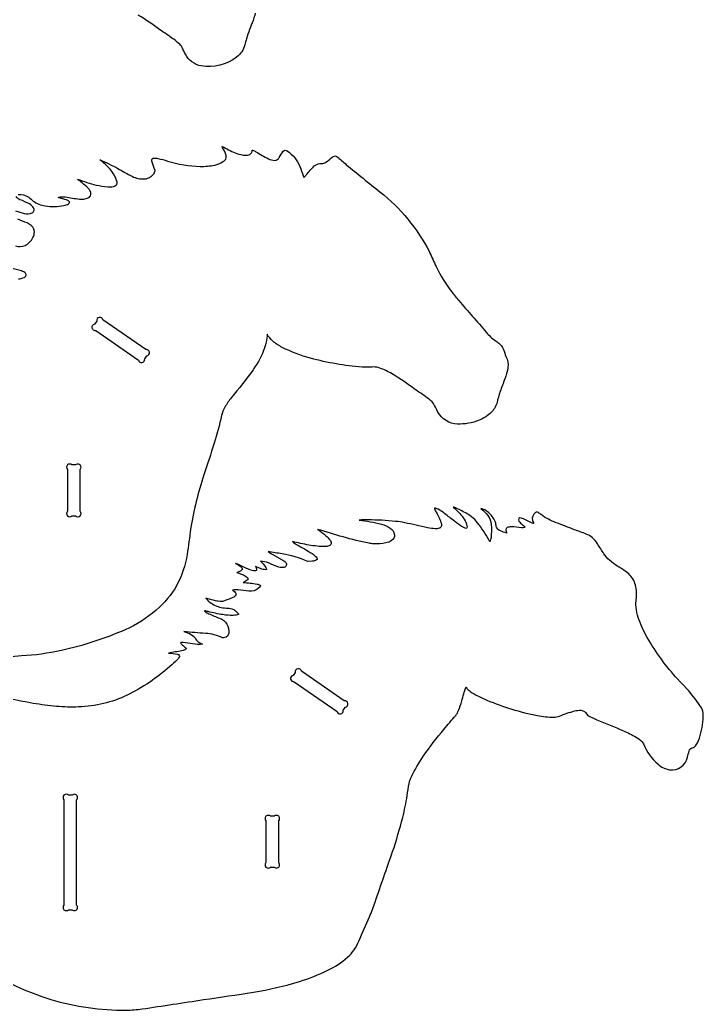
# Model space of a CAD drawing. Extents: x 49 to 80.6, y 29 to 55.4.
# Drawn here: x 73.88 to 80.6, y 36.86 to 46.6 of the extents above; entities that cross this region are included whole.
import ezdxf

# ---------------------------------------------------------------- set-up
doc = ezdxf.new("R2010")
doc.units = 0
doc.header["$MEASUREMENT"] = 0
doc.layers.get('0').update_dxf_attribs({"linetype": 'CONTINUOUS'})

msp = doc.modelspace()

# ---------------------------------------------------------------- linework, layer by layer
for points in [[(76.2031, 46.707, -0.067632), (76.176, 46.5985, 0.014403), (76.1115, 46.419, 0.019955), (76.096, 46.3577, -0.168065), (76.0146, 46.2381, -0.202517), (75.6663, 46.1511, -0.23286), (75.5109, 46.2674, 0.010477), (75.4784, 46.3336, 0.083914), (75.4474, 46.3729, 0.019193), (75.3958, 46.4139, 0.002948), (75.2599, 46.508, 0.030715), (75.0478, 46.65, 0.046204)], [(73.8653, 44.8885, -0.186777), (73.9709, 44.8606, -0.02424), (74.0155, 44.8234, 0.130276), (74.1313, 44.7755, 0.086555), (74.3168, 44.7788, 0.079177), (74.3613, 44.7958, 0.209394), (74.3716, 44.8093, 0.239226), (74.3658, 44.8207, 0.058865), (74.3406, 44.8343, 0.019518), (74.2736, 44.8541, -0.098523), (74.2625, 44.8594, -0.343301), (74.2633, 44.8618, -0.098484), (74.3298, 44.8638, 0.018002), (74.471, 44.8431, 0.124855), (74.5539, 44.8537, 0.480976), (74.5723, 44.927, 0.058956), (74.5554, 44.9483, 0.035816), (74.4945, 45.0032, -0.008385), (74.4506, 45.039, 0.029282), (74.6347, 44.9804, 0.037364), (74.7477, 44.9631, 0.061821), (74.8027, 44.9661, 0.066981), (74.8253, 44.9747, 0.259611), (74.8388, 45.0003, 0.078992), (74.8371, 45.018, 0.117333), (74.7709, 45.136, 0.045163), (74.6701, 45.2285, -0.020159), (74.8473, 45.1441, 0.00905), (74.9878, 45.0661, 0.140381), (75.1099, 45.0409, 0.21881), (75.2033, 45.0954, 0.068974), (75.2116, 45.113, 0.152527), (75.2131, 45.125, -0.004456), (75.1837, 45.2062, -0.221827), (75.1857, 45.2384, -0.196112), (75.2021, 45.2452, -0.064343), (75.2414, 45.2418, -0.026667), (75.3357, 45.2168, 0.066542), (75.6568, 45.1638, 0.058193), (75.799, 45.1773, 0.066776), (75.8768, 45.208, 0.05342), (75.9004, 45.2263, 0.231183), (75.9125, 45.2717, 0.102205), (75.8776, 45.3451, -0.134891), (75.873, 45.3574), (75.8743, 45.358, -0.090643), (75.8893, 45.3525, 0.047758), (76.0158, 45.291, 0.064513), (76.1, 45.2734, 0.112764), (76.1455, 45.2821, 0.280718), (76.1673, 45.3212, -0.297682), (76.1718, 45.3235, -0.073774), (76.2049, 45.3085, 0.031909), (76.3275, 45.2389, 0.087428), (76.3883, 45.223, 0.272896), (76.4339, 45.2501, -0.050638), (76.4732, 45.3134, -0.362893), (76.5132, 45.317, -0.145702), (76.6369, 45.1628, -0.036183), (76.6686, 45.0718, 0.159054), (76.6766, 45.0589, 0.243187), (76.6791, 45.0593, 0.068466), (76.7002, 45.0802, -0.050308), (76.7785, 45.1678, -0.146785), (76.832, 45.1923, 0.090196), (76.872, 45.1944, 0.075969), (76.8925, 45.2041, 0.029521), (76.9533, 45.2532, -0.176369), (76.9864, 45.2661, -0.128226), (77.0008, 45.261, -0.006362), (77.0934, 45.1808, 0.003739), (77.4245, 44.9138, -0.108044), (77.9104, 44.3222, -0.008303), (77.9765, 44.1787, 0.054048), (78.1283, 43.9334, 0.014525), (78.1989, 43.8458, -0.001522), (78.4693, 43.5328, 0.058439), (78.5569, 43.4514, -0.028705), (78.5934, 43.4273, -0.109193), (78.6393, 43.3643, 0.005173), (78.6629, 43.2935, -0.161016), (78.6822, 43.1861, -0.05706), (78.6515, 43.0739, -0.002049), (78.6056, 42.95, 0.033149), (78.5753, 42.8405, -0.147589), (78.5114, 42.7381, -0.10387), (78.3739, 42.6589, -0.115711), (78.1586, 42.6332, -0.26364), (77.9796, 42.7752, 0.089938), (77.9366, 42.8484, 0.03932), (77.8759, 42.898, 0.002907), (77.7398, 42.9917, 0.03057), (77.5273, 43.1331, 0.052566), (77.4075, 43.1854, 0.100818), (77.3463, 43.1911, -0.042068), (77.2481, 43.1895, -0.043879), (76.7426, 43.2772, -0.046563), (76.4621, 43.3845, -0.052272), (76.3713, 43.4454, -0.07848), (76.3143, 43.5147, -0.061574), (76.3055, 43.4368, -0.084668), (76.2133, 43.2205, -0.014734), (76.1761, 43.1638, -0.014936), (75.9635, 42.8901, 0.024353), (75.8983, 42.7971, 0.080156), (75.8662, 42.7138, -0.022763), (75.7938, 42.4414, -0.00393), (75.6933, 42.1324, 0.040377), (75.5629, 41.5985, -0.003881), (75.5279, 41.3488, -0.1846), (75.223, 40.8, -0.076565), (74.9203, 40.6087, -0.048038), (74.2923, 40.4035, -0.039046), (73.8998, 40.35, 0.008145), (73.3466, 40.3058, -0.020963)], [(73.8411, 44.7274, 0.008322), (73.9262, 44.7005, 0.159989), (74.0034, 44.7058, 0.454305), (74.0173, 44.7556, 0.132084), (73.978, 44.7943, 0.032328), (73.8841, 44.8366, -0.154478), (73.8458, 44.8676, -0.348708)], [(73.8408, 44.3832, 0.174076), (73.934, 44.3849, 0.165589), (74.0123, 44.4647, 0.050507), (74.0255, 44.4998, 0.288207), (73.9938, 44.584, 0.073325), (73.956, 44.6073, -0.014116), (73.863, 44.6456, -0.085903)], [(73.8696, 44.0569, 0.05601), (73.9243, 44.0721, 0.243836), (73.9445, 44.0949, 0.265565), (73.9324, 44.1194, 0.077449), (73.8869, 44.1409, -0.005662), (73.674, 44.1962, -0.069674)], [(73.5161, 37.2947, 0.153583), (74.9285, 36.8679, 0.027756), (75.0847, 36.8798, 0.002079), (75.6907, 36.9721, 0.00581), (76.181, 37.0448, 0.033332), (76.6326, 37.1501, 0.033552), (76.912, 37.2597, 0.064552), (77.1054, 37.3871, 0.110698), (77.2174, 37.5474, 0.003123), (77.3219, 37.7856, 0.020133), (77.3768, 37.9309, -0.002128), (77.5487, 38.4269, 0.018421), (77.6484, 38.763, 0.019185), (77.6923, 38.9771, -0.018648), (77.7107, 39.0973, -0.051371), (77.7311, 39.1564, -0.037378), (77.8534, 39.3679, -0.023851), (78.0511, 39.6272, -0.009852), (78.1699, 39.7664, 0.073375), (78.1972, 39.8126, 0.034553), (78.2284, 39.9075, -0.026228), (78.271, 40.0458, 0.132925), (78.2915, 40.0181, 0.039108), (78.3126, 40.0013, 0.049596), (78.4763, 39.9161, 0.051377), (78.9729, 39.7644, 0.048948), (79.1336, 39.7489, 0.063877), (79.1893, 39.7583, -0.035399), (79.3388, 39.8099, -0.068412), (79.4019, 39.8161, -0.250444), (79.457, 39.7788, 0.102595), (79.4762, 39.7623, 0.037732), (79.5577, 39.722, -0.00476), (79.8175, 39.6148, -0.024305), (79.9426, 39.5531, -0.067841), (80.003, 39.5072, -0.096577), (80.0165, 39.4849, 0.116518), (80.1584, 39.2857, 0.134918), (80.2726, 39.232, 0.390594), (80.449, 39.3555, -0.025243), (80.4658, 39.4167, -0.199844), (80.4897, 39.4456, 0.163792), (80.5197, 39.4593, 0.0616), (80.5331, 39.475, 0.069806), (80.5728, 39.5668, 0.082301), (80.6024, 39.7811, 0.04756), (80.5963, 39.8161, 0.061784), (80.5855, 39.8389, 0.051088), (80.4567, 40.0097), (80.3312, 40.1445, -0.054218), (80.0369, 40.5609, -0.048918), (79.9568, 40.7518, -0.061289), (79.9407, 40.8543, -0.032733), (79.9469, 40.9229, 0.095817), (79.9322, 41.0627, 0.144381), (79.8579, 41.1678, 0.050689), (79.7628, 41.2314, -0.03778), (79.6804, 41.2912, -0.063984), (79.6253, 41.3552, 0.002447), (79.5637, 41.4524, 0.059855), (79.5119, 41.5135, 0.071079), (79.4523, 41.5485, 0.015825), (79.3354, 41.5913, 0.005039), (79.1568, 41.6603, -0.0646), (79.0086, 41.7398, -0.027554), (78.9817, 41.761, 0.360503), (78.9531, 41.76, 0.308229), (78.9235, 41.6813, 0.082346), (78.9331, 41.661, -0.27212), (78.9331, 41.6543, -0.257239), (78.9299, 41.6536, -0.056424), (78.8743, 41.6799, 0.020483), (78.8235, 41.7033, 0.057837), (78.7989, 41.7087, 0.284132), (78.7863, 41.6881, 0.157778), (78.7988, 41.6646, 0.028305), (78.8347, 41.6333, -0.088737), (78.8482, 41.6184, -0.3749), (78.8463, 41.613, -0.108573), (78.8164, 41.6112, 0.027384), (78.716, 41.6198, 0.092988), (78.675, 41.6123, 0.359128), (78.6627, 41.5869, 0.017607), (78.6711, 41.5581, -0.023953), (78.6102, 41.5804, -0.127402), (78.5754, 41.6068, -0.122746), (78.5653, 41.6422, 0.109028), (78.5443, 41.6973, 0.110401), (78.4681, 41.7785, 0.093668), (78.4168, 41.7993, -0.066924), (78.4843, 41.7319, -0.126755), (78.5186, 41.6424, -0.043125), (78.5164, 41.5149, -0.060647), (78.5057, 41.4709, 0.038289), (78.3981, 41.6432, 0.098612), (78.2719, 41.7539, 0.008085), (78.16, 41.8106, 0.067276), (78.1437, 41.8144, -0.041285), (78.2437, 41.7098, -0.092867), (78.2761, 41.6475, -0.055337), (78.2805, 41.6174, -0.266115), (78.2745, 41.6068, -0.266115), (78.2623, 41.6066, -0.076746), (78.2129, 41.6343, 0.013032), (78.143, 41.685, 0.004934), (78.0485, 41.7605, 0.063887), (77.9767, 41.8004, 0.061865), (77.9622, 41.8037, 0.228316), (77.9599, 41.8027, 0.228316), (77.9591, 41.8002, 0.05765), (77.9783, 41.763, -0.058282), (78.0285, 41.6478, -0.206078), (78.0264, 41.6217, -0.206078), (78.0059, 41.6053, -0.087196), (77.9681, 41.6009, -0.046519), (77.8922, 41.6102, 0.002434), (77.6673, 41.66, 0.025583), (77.5761, 41.6735, 0.022575), (77.3085, 41.6882, 0.012708), (77.219, 41.6863, -0.033707), (77.4388, 41.6464, -0.080578), (77.5256, 41.6082, -0.214232), (77.5671, 41.5417, -0.281608), (77.538, 41.4849, -0.115371), (77.4815, 41.4617, -0.056117), (77.364, 41.4527, -0.03448), (77.3178, 41.4581, -0.022702), (77.0626, 41.5205, -0.001426), (76.8106, 41.5951, -0.035181), (76.8924, 41.533, -0.035614), (76.9307, 41.4927, -0.145757), (76.9457, 41.4573, -0.267594), (76.9316, 41.4361, -0.104962), (76.8904, 41.4261, -0.050352), (76.8062, 41.4293, -0.018118), (76.7248, 41.4406, -0.009882), (76.5639, 41.4745, 0.042433), (76.6047, 41.4459, -0.008818), (76.7575, 41.3569, -0.061206), (76.7978, 41.3238, -0.089853), (76.8064, 41.3082, -0.274847), (76.8006, 41.2938, -0.121299), (76.7587, 41.2808), (76.7142, 41.278, 0.069334), (76.4612, 41.3544, -0.006414), (76.3249, 41.3771, 0.030572), (76.3713, 41.3475), (76.4573, 41.3, -0.067919), (76.4973, 41.2695, -0.271226), (76.5035, 41.2404, -0.271226), (76.4811, 41.2207, -0.163905), (76.4304, 41.2246, -0.011706), (76.3279, 41.265, 0.09534), (76.2511, 41.2819, -0.01865), (76.2967, 41.2283, -0.051187), (76.308, 41.208, -0.228415), (76.3075, 41.2017, -0.228415), (76.3024, 41.1982, -0.092589), (76.251, 41.2098, 0.011902), (76.2015, 41.2295, -0.112717), (76.2111, 41.2001, -0.203022), (76.2059, 41.1898, -0.203022), (76.1949, 41.1862, -0.088122), (76.1664, 41.1906, -0.028039), (76.0852, 41.224, 0.010223), (76.0049, 41.2601, -0.092818), (76.064, 41.2207, -0.381729), (76.0643, 41.1927, -0.118376), (76.0178, 41.1724), (76.0813, 41.1466, -0.09391), (76.1206, 41.1217, -0.218862), (76.126, 41.1074, -0.218862), (76.1186, 41.0941, -0.101608), (76.0794, 41.0735, -0.024151), (76.2153, 41.0572, -0.124351), (76.245, 41.0449, -0.363467), (76.2459, 41.0288, -0.187431), (76.1623, 40.988, -0.048914), (76.1333, 40.9876), (76.031, 41.0009, 0.063528), (75.9759, 40.9977, -0.117433), (76.0067, 40.9661, -0.363368), (75.9976, 40.9366, -0.05022), (75.976, 40.9236, -0.006691), (75.917, 40.9008, -0.170079), (75.8327, 40.8876, -0.030386), (75.7846, 40.8977, -0.004959), (75.7129, 40.9187, 0.10624), (75.7522, 40.8785, 0.094245), (75.8627, 40.8267, 0.050531), (75.9305, 40.8212, -0.07361), (75.9784, 40.8112, -0.082686), (76.0096, 40.7882, -0.010583), (76.0364, 40.7597, -0.077733), (75.9822, 40.7492, -0.044411), (75.8783, 40.7563, -0.02342), (75.735, 40.7865, 0.014748), (75.6985, 40.7953, 0.100106), (75.7021, 40.7893, 0.080671), (75.7417, 40.7652, 0.00444), (75.8479, 40.7214, -0.337738), (75.938, 40.574, -0.292831), (75.8974, 40.5306, -0.079998), (75.8758, 40.5281, 0.103853), (75.7107, 40.572, -0.013742), (75.4959, 40.5906, -0.06244), (75.569, 40.5602, -0.111953), (75.6116, 40.5179, 0.130353), (75.6535, 40.4781, 0.034751), (75.6799, 40.4661, -0.06953), (75.5819, 40.4681, -0.006892), (75.49, 40.4836, 0.056261), (75.4668, 40.4835, 0.403032), (75.4647, 40.4771, 0.086149), (75.491, 40.4486, -0.00806), (75.5215, 40.4238, -0.102582), (75.5147, 40.4163, -0.100159), (75.474, 40.4005, -0.020424), (75.41, 40.3894, 0.024962), (75.3461, 40.3777, -0.032074), (75.4322, 40.3674, -0.179452), (75.4505, 40.3559, -0.231944), (75.4516, 40.3423, -0.097542), (75.4316, 40.3122, -0.027048), (75.3569, 40.2458, -0.067942), (74.9377, 39.9645, -0.103683), (74.4613, 39.8489, -0.032621), (74.2438, 39.8549, -0.019425), (74.0145, 39.8844, -0.000542), (73.5313, 39.9731, 0.029527)]]:
    msp.add_lwpolyline(points, format="xyb")
for points in [[(74.629, 43.5517), (75.0492, 43.2599, 1), (75.1107, 43.271), (75.1316, 43.301, 1), (75.1205, 43.3626), (74.7003, 43.6544, 1), (74.6388, 43.6433), (74.6179, 43.6132, 1)], [(74.3505, 42.184), (74.3505, 41.7723, 1), (74.3947, 41.7281), (74.4313, 41.7281, 1), (74.4755, 41.7723), (74.4755, 42.184, 1), (74.4313, 42.2281), (74.3947, 42.2281, 1)], [(76.5818, 40.0974), (77.002, 39.8056, 1), (77.0635, 39.8167), (77.0844, 39.8467, 1), (77.0733, 39.9082), (76.6531, 40.2001, 1), (76.5916, 40.189), (76.5707, 40.1589, 1)], [(74.3169, 38.9366), (74.3169, 37.8999, 1), (74.3611, 37.8557), (74.3977, 37.8557, 1), (74.4419, 37.8999), (74.4419, 38.9366, 1), (74.3977, 38.9807), (74.3611, 38.9807, 1)], [(76.3033, 38.7296), (76.3033, 38.318, 1), (76.3475, 38.2738), (76.3841, 38.2738, 1), (76.4283, 38.318), (76.4283, 38.7296, 1), (76.3841, 38.7738), (76.3475, 38.7738, 1)]]:
    msp.add_lwpolyline(points, format="xyb", close=True)

doc.saveas('drawing.dxf')
